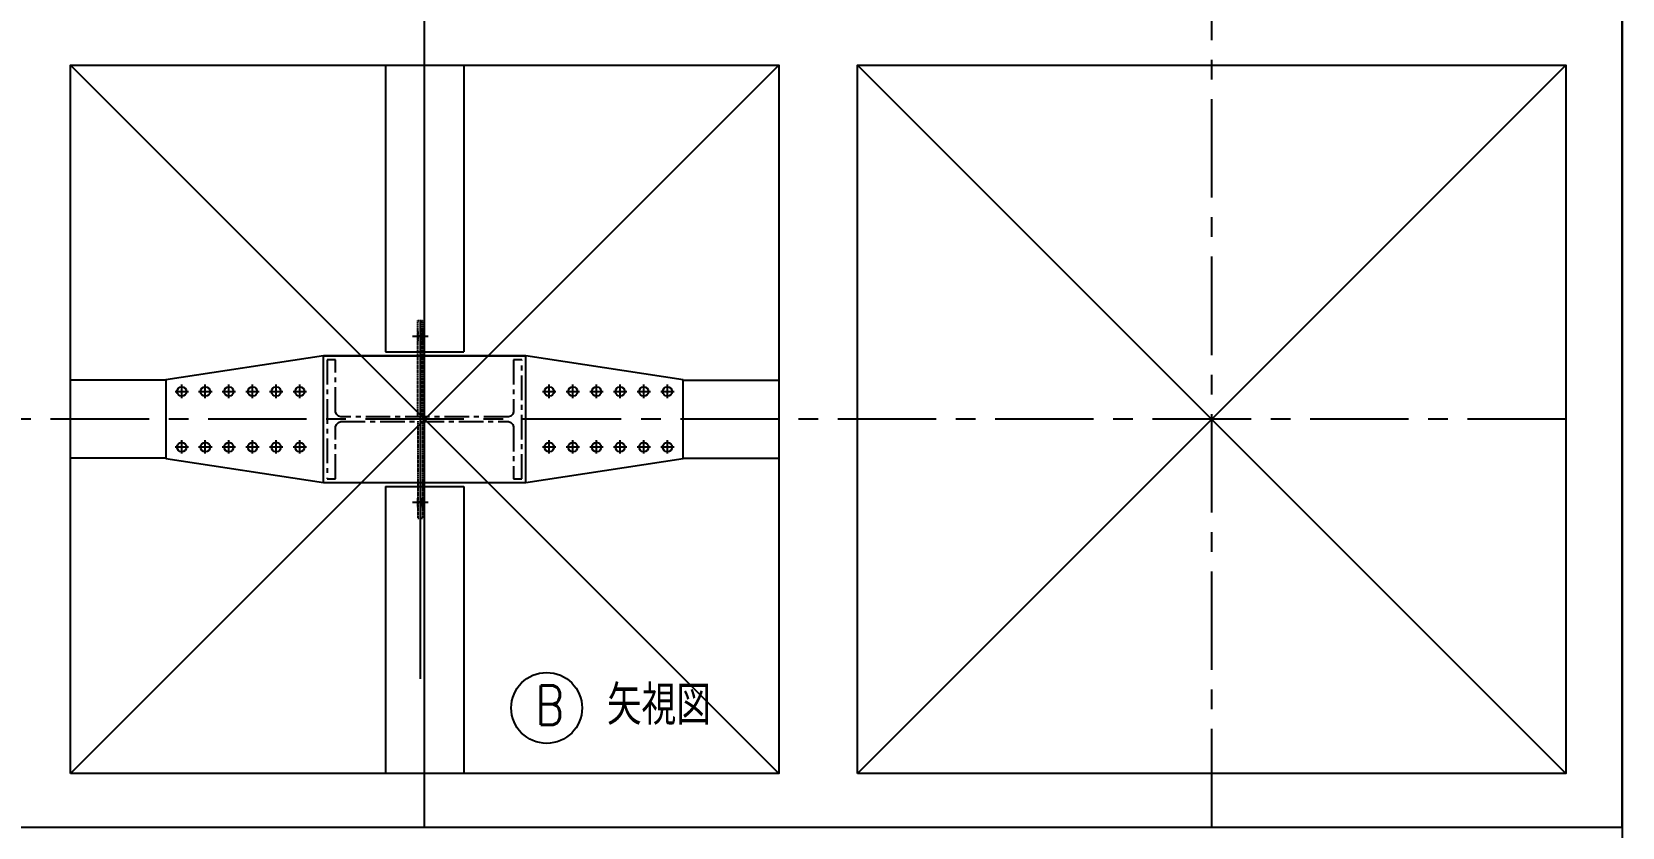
# Model space of a CAD drawing. Extents: x -668440 to 1010955, y -1678500 to 210463.
# Drawn here: x -637988 to -597578, y -1025443 to -1005229 of the extents above; entities that cross this region are included whole.
import ezdxf

# ---------------------------------------------------------------- set-up
doc = ezdxf.new("R2010")
doc.units = 0
doc.header["$MEASUREMENT"] = 0
doc.linetypes.add('CENTER', pattern=[2, 1.25, -0.25, 0.25, -0.25])
doc.linetypes.add('HASEN_S', pattern=[2, 1.5, -0.5])
doc.layers.get('0').update_dxf_attribs({"color": 3, "linetype": 'CONTINUOUS'})
doc.layers.add('00_ADDL', color=253, linetype='CONTINUOUS', plot=False)
for name, color, linetype in [('00_詳細', 7, 'CONTINUOUS'), ('100', 5, 'CENTER'), ('_1-1_L-CL', 3, 'CONTINUOUS'), ('_1-3_L-CS', 1, 'CONTINUOUS'), ('_4-7_CS-H', 4, 'HASEN_S'), ('BEAM_H-596x199x10x15x13', 7, 'CONTINUOUS'), ('BOLT', 4, 'CONTINUOUS'), ('COL_H-494x302x13x21x13', 7, 'CONTINUOUS'), ('ctp400-40-60-60-0-0-M22', 7, 'CONTINUOUS'), ('SP400-40-60-60-0-0-M22-200-K6-514-322-10-141-TYPE2', 7, 'CONTINUOUS'), ('修正2022年4月20日', 2, 'CONTINUOUS')]:
    doc.layers.add(name, color=color, linetype=linetype)
doc.styles.add('S000', font='simplex.shx', dxfattribs={"width": 0.7, "bigfont": 'extfont2.shx'})

# ---------------------------------------------------------------- blocks, each defined once
blk = doc.blocks.new('剛接合部C1Y')
at = {"layer": '00_ADDL'}
for p, q in [((-226827.6965, -407169.07507), (-226827.6965, -402309.07507)), ((-230770.77238, -405232.4084), (-228970.77238, -407032.4084)), ((-228970.77238, -405232.4084), (-230770.77238, -407032.4084)), ((-228770.77238, -405232.4084), (-226970.77238, -407032.4084)), ((-226970.77238, -405232.4084), (-228770.77238, -407032.4084))]:
    blk.add_line(p, q, dxfattribs=at)
at = {"layer": '00_ADDL', "transparency": 33554661}
for p, q in [((-229881.77238, -405881.4084), (-229881.77238, -406792.33656)), ((-229875.77238, -405921.4084), (-229887.77238, -405921.4084)), ((-229875.77238, -406343.4084), (-229887.77238, -406343.4084))]:
    blk.add_line(p, q, dxfattribs=at)
at = {"layer": '00_ADDL'}
for points in [[(-230770.77238, -407032.4084), (-230770.77238, -405232.4084), (-228970.77238, -405232.4084), (-228970.77238, -407032.4084)], [(-228770.77238, -407032.4084), (-228770.77238, -405232.4084), (-226970.77238, -405232.4084), (-226970.77238, -407032.4084)]]:
    blk.add_lwpolyline(points, close=True, dxfattribs=at)
at = {"layer": '00_詳細'}
for p, q in [((-229970.27238, -405232.4084), (-229970.27238, -405961.4084)), ((-229771.27238, -405232.4084), (-229771.27238, -405961.4084)), ((-229970.27238, -405961.4084), (-229771.27238, -405961.4084)), ((-229970.27238, -406303.4084), (-229970.27238, -407032.4084)), ((-229970.27238, -406303.4084), (-229771.27238, -406303.4084)), ((-229771.27238, -406303.4084), (-229771.27238, -407032.4084))]:
    blk.add_line(p, q, dxfattribs=at)
at = {"layer": '100'}
blk.add_line((-229870.77238, -407169.07507), (-229870.77238, -403299.07507), dxfattribs=at)
at = {"layer": '100', "linetype": 'CENTER', "ltscale": 200}
for p, q in [((-227870.77238, -407169.07507), (-227870.77238, -403299.07507)), ((-226970.77238, -406132.4084), (-232770.77238, -406132.4084))]:
    blk.add_line(p, q, dxfattribs=at)
at = {"layer": '_1-1_L-CL'}
blk.add_line((-226827.6965, -402309.07507), (-226827.6965, -413694.07507), dxfattribs=at)
at = {"layer": '_1-3_L-CS', "ltscale": 10}
blk.add_circle((-229560.48079, -406866.05394), 90, dxfattribs=at)
at = {"layer": '_4-7_CS-H', "ltscale": 0.5}
for p, q in [((-229887.77238, -405881.4084), (-229875.77238, -405881.4084)), ((-229887.77238, -406127.4084), (-229887.77238, -405881.4084)), ((-229875.77238, -406127.4084), (-229875.77238, -405881.4084)), ((-229887.77238, -406137.4084), (-229887.77238, -406383.4084)), ((-229875.77238, -406137.4084), (-229875.77238, -406383.4084)), ((-229887.77238, -406383.4084), (-229875.77238, -406383.4084))]:
    blk.add_line(p, q, dxfattribs=at)
at = {"layer": '_4-7_CS-H', "ltscale": 0.5, "extrusion": (1, -2e-15, 0)}
for centre in [(-405921.4084, 0, -229887.77238), (-405921.4084, 0, -229875.77238)]:
    blk.add_circle(centre, 12, dxfattribs=at)
at = {"layer": '_4-7_CS-H', "ltscale": 0.5, "extrusion": (1, 2e-15, 0)}
for centre in [(-406343.4084, 0, -229887.77238), (-406343.4084, 0, -229875.77238)]:
    blk.add_circle(centre, 12, dxfattribs=at)
at = {"layer": 'BEAM_H-596x199x10x15x13'}
for p, q in [((-230527.77238, -406033.4084), (-230770.77238, -406033.4084)), ((-229213.77238, -406033.4084), (-228970.77238, -406033.4084)), ((-230527.77238, -406231.4084), (-230770.77238, -406231.4084)), ((-229213.77238, -406231.4084), (-228970.77238, -406231.4084))]:
    blk.add_line(p, q, dxfattribs=at)
at = {"layer": 'BOLT'}
for p, q in [((-229901.77238, -405921.4084, -40), (-229861.77238, -405921.4084, -40)), ((-230504.77238, -406061.4084), (-230470.77238, -406061.4084)), ((-230487.77238, -406078.4084), (-230487.77238, -406044.4084)), ((-230444.77238, -406061.4084), (-230410.77238, -406061.4084)), ((-230427.77238, -406078.4084), (-230427.77238, -406044.4084)), ((-230384.77238, -406061.4084), (-230350.77238, -406061.4084)), ((-230367.77238, -406078.4084), (-230367.77238, -406044.4084)), ((-230324.77238, -406061.4084), (-230290.77238, -406061.4084)), ((-230307.77238, -406078.4084), (-230307.77238, -406044.4084)), ((-230264.77238, -406061.4084), (-230230.77238, -406061.4084)), ((-230247.77238, -406078.4084), (-230247.77238, -406044.4084)), ((-230204.77238, -406061.4084), (-230170.77238, -406061.4084)), ((-230187.77238, -406078.4084), (-230187.77238, -406044.4084)), ((-229570.77238, -406061.4084), (-229536.77238, -406061.4084)), ((-229553.77238, -406078.4084), (-229553.77238, -406044.4084)), ((-229510.77238, -406061.4084), (-229476.77238, -406061.4084)), ((-229493.77238, -406078.4084), (-229493.77238, -406044.4084)), ((-229450.77238, -406061.4084), (-229416.77238, -406061.4084)), ((-229433.77238, -406078.4084), (-229433.77238, -406044.4084)), ((-229390.77238, -406061.4084), (-229356.77238, -406061.4084)), ((-229373.77238, -406078.4084), (-229373.77238, -406044.4084)), ((-229330.77238, -406061.4084), (-229296.77238, -406061.4084)), ((-229313.77238, -406078.4084), (-229313.77238, -406044.4084)), ((-229270.77238, -406061.4084), (-229236.77238, -406061.4084)), ((-229253.77238, -406078.4084), (-229253.77238, -406044.4084)), ((-230487.77238, -406219.4084), (-230487.77238, -406185.4084)), ((-230427.77238, -406219.4084), (-230427.77238, -406185.4084)), ((-230367.77238, -406219.4084), (-230367.77238, -406185.4084)), ((-230307.77238, -406219.4084), (-230307.77238, -406185.4084)), ((-230247.77238, -406219.4084), (-230247.77238, -406185.4084)), ((-230187.77238, -406219.4084), (-230187.77238, -406185.4084)), ((-229553.77238, -406219.4084), (-229553.77238, -406185.4084)), ((-229493.77238, -406219.4084), (-229493.77238, -406185.4084)), ((-229433.77238, -406219.4084), (-229433.77238, -406185.4084)), ((-229373.77238, -406219.4084), (-229373.77238, -406185.4084)), ((-229313.77238, -406219.4084), (-229313.77238, -406185.4084)), ((-229253.77238, -406219.4084), (-229253.77238, -406185.4084)), ((-230504.77238, -406202.4084), (-230470.77238, -406202.4084)), ((-230444.77238, -406202.4084), (-230410.77238, -406202.4084)), ((-230384.77238, -406202.4084), (-230350.77238, -406202.4084)), ((-230324.77238, -406202.4084), (-230290.77238, -406202.4084)), ((-230264.77238, -406202.4084), (-230230.77238, -406202.4084)), ((-230204.77238, -406202.4084), (-230170.77238, -406202.4084)), ((-229570.77238, -406202.4084), (-229536.77238, -406202.4084)), ((-229510.77238, -406202.4084), (-229476.77238, -406202.4084)), ((-229450.77238, -406202.4084), (-229416.77238, -406202.4084)), ((-229390.77238, -406202.4084), (-229356.77238, -406202.4084)), ((-229330.77238, -406202.4084), (-229296.77238, -406202.4084)), ((-229270.77238, -406202.4084), (-229236.77238, -406202.4084)), ((-229901.77238, -406343.4084, -40), (-229861.77238, -406343.4084, -40))]:
    blk.add_line(p, q, dxfattribs=at)
at = {"layer": 'COL_H-494x302x13x21x13', "linetype": 'CENTER', "ltscale": 50}
for p, q in [((-230096.77238, -405981.4084), (-230117.77238, -405981.4084)), ((-230117.77238, -405981.4084), (-230117.77238, -406283.4084)), ((-230096.77238, -406113.4084), (-230096.77238, -405981.4084)), ((-229623.77238, -405981.4084), (-229644.77238, -405981.4084)), ((-229644.77238, -405981.4084), (-229644.77238, -406113.4084)), ((-229623.77238, -406283.4084), (-229623.77238, -405981.4084)), ((-230094.77238, -406119.4084), (-230096.77238, -406113.4084)), ((-229644.77238, -406113.4084), (-229646.77238, -406119.4084)), ((-230096.77238, -406151.4084), (-230094.77238, -406145.4084)), ((-230096.77238, -406283.4084), (-230096.77238, -406151.4084)), ((-230089.77238, -406124.4084), (-230094.77238, -406119.4084)), ((-230094.77238, -406145.4084), (-230089.77238, -406140.4084)), ((-230083.77238, -406126.4084), (-230089.77238, -406124.4084)), ((-230089.77238, -406140.4084), (-230083.77238, -406138.4084)), ((-229657.77238, -406126.4084), (-230083.77238, -406126.4084)), ((-230083.77238, -406138.4084), (-229657.77238, -406138.4084)), ((-229651.77238, -406124.4084), (-229657.77238, -406126.4084)), ((-229657.77238, -406138.4084), (-229651.77238, -406140.4084)), ((-229646.77238, -406119.4084), (-229651.77238, -406124.4084)), ((-229651.77238, -406140.4084), (-229646.77238, -406145.4084)), ((-229646.77238, -406145.4084), (-229644.77238, -406151.4084)), ((-229644.77238, -406151.4084), (-229644.77238, -406283.4084)), ((-230117.77238, -406283.4084), (-230096.77238, -406283.4084)), ((-229644.77238, -406283.4084), (-229623.77238, -406283.4084))]:
    blk.add_line(p, q, dxfattribs=at)
at = {"layer": 'ctp400-40-60-60-0-0-M22'}
for p, q in [((-230127.77238, -406293.4084), (-230127.77238, -405971.4084)), ((-230127.77238, -405971.4084), (-229613.77238, -405971.4084)), ((-229613.77238, -406293.4084), (-229613.77238, -405971.4084)), ((-230127.77238, -406293.4084), (-229613.77238, -406293.4084))]:
    blk.add_line(p, q, dxfattribs=at)
at = {"layer": 'SP400-40-60-60-0-0-M22-200-K6-514-322-10-141-TYPE2'}
for p, q in [((-230127.77238, -405971.4084), (-230527.77238, -406032.4084)), ((-229613.77238, -405971.4084), (-230127.77238, -405971.4084)), ((-229213.77238, -406032.4084), (-229613.77238, -405971.4084)), ((-230527.77238, -406032.4084), (-230527.77238, -406232.4084)), ((-229213.77238, -406232.4084), (-229213.77238, -406032.4084)), ((-230527.77238, -406232.4084), (-230127.77238, -406293.4084)), ((-229613.77238, -406293.4084), (-229213.77238, -406232.4084)), ((-230127.77238, -406293.4084), (-229613.77238, -406293.4084))]:
    blk.add_line(p, q, dxfattribs=at)
for centre in [(-230487.77238, -406061.9084), (-230427.77238, -406061.9084), (-230367.77238, -406061.9084), (-230307.77238, -406061.9084), (-230247.77238, -406061.9084), (-230187.77238, -406061.9084), (-229553.77238, -406061.9084), (-229493.77238, -406061.9084), (-229433.77238, -406061.9084), (-229373.77238, -406061.9084), (-229313.77238, -406061.9084), (-229253.77238, -406061.9084), (-230487.77238, -406202.9084), (-230427.77238, -406202.9084), (-230367.77238, -406202.9084), (-230307.77238, -406202.9084), (-230247.77238, -406202.9084), (-230187.77238, -406202.9084), (-229553.77238, -406202.9084), (-229493.77238, -406202.9084), (-229433.77238, -406202.9084), (-229373.77238, -406202.9084), (-229313.77238, -406202.9084), (-229253.77238, -406202.9084)]:
    blk.add_circle(centre, 12, dxfattribs=at)
at = {"layer": '修正2022年4月20日'}
blk.add_line((-232913.84825, -407169.07507), (-226827.6965, -407169.07507), dxfattribs=at)
at = {"layer": '_1-3_L-CS', "ltscale": 10, "style": 'S000', "width": 0.8}
blk.add_text('B  矢視図', height=100, rotation=359.99999997, dxfattribs=at).set_placement((-229588.92981, -406908.92422))

msp = doc.modelspace()

# ---------------------------------------------------------------- block references
at = {"xscale": 10, "yscale": 10, "zscale": 10}
msp.add_blockref('剛接合部C1Y', (1670698.6842, 3046247.35843, 5600), dxfattribs=at)

doc.saveas('drawing.dxf')
